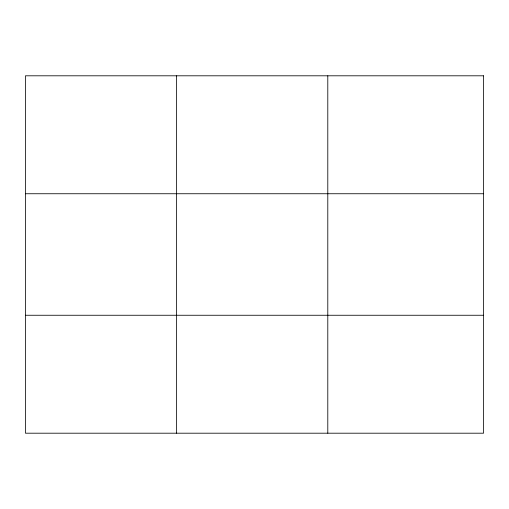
<?xml version="1.0" encoding="UTF-8"?>
<svg xmlns="http://www.w3.org/2000/svg" width="509" height="509" viewBox="0 0 509 509"><rect width="100%" height="100%" fill="white"/><g stroke="black" fill="none" stroke-linecap="round" stroke-linejoin="round"><path stroke-width="0.76" d="M176.623 75.803L176.623 433.197M327.796 75.803L327.796 433.197M25.45 193.744L483.55 193.744M25.45 315.256L483.55 315.256M483.55 75.803L25.45 75.803L25.45 433.197L483.55 433.197L483.55 75.803"/></g></svg>
